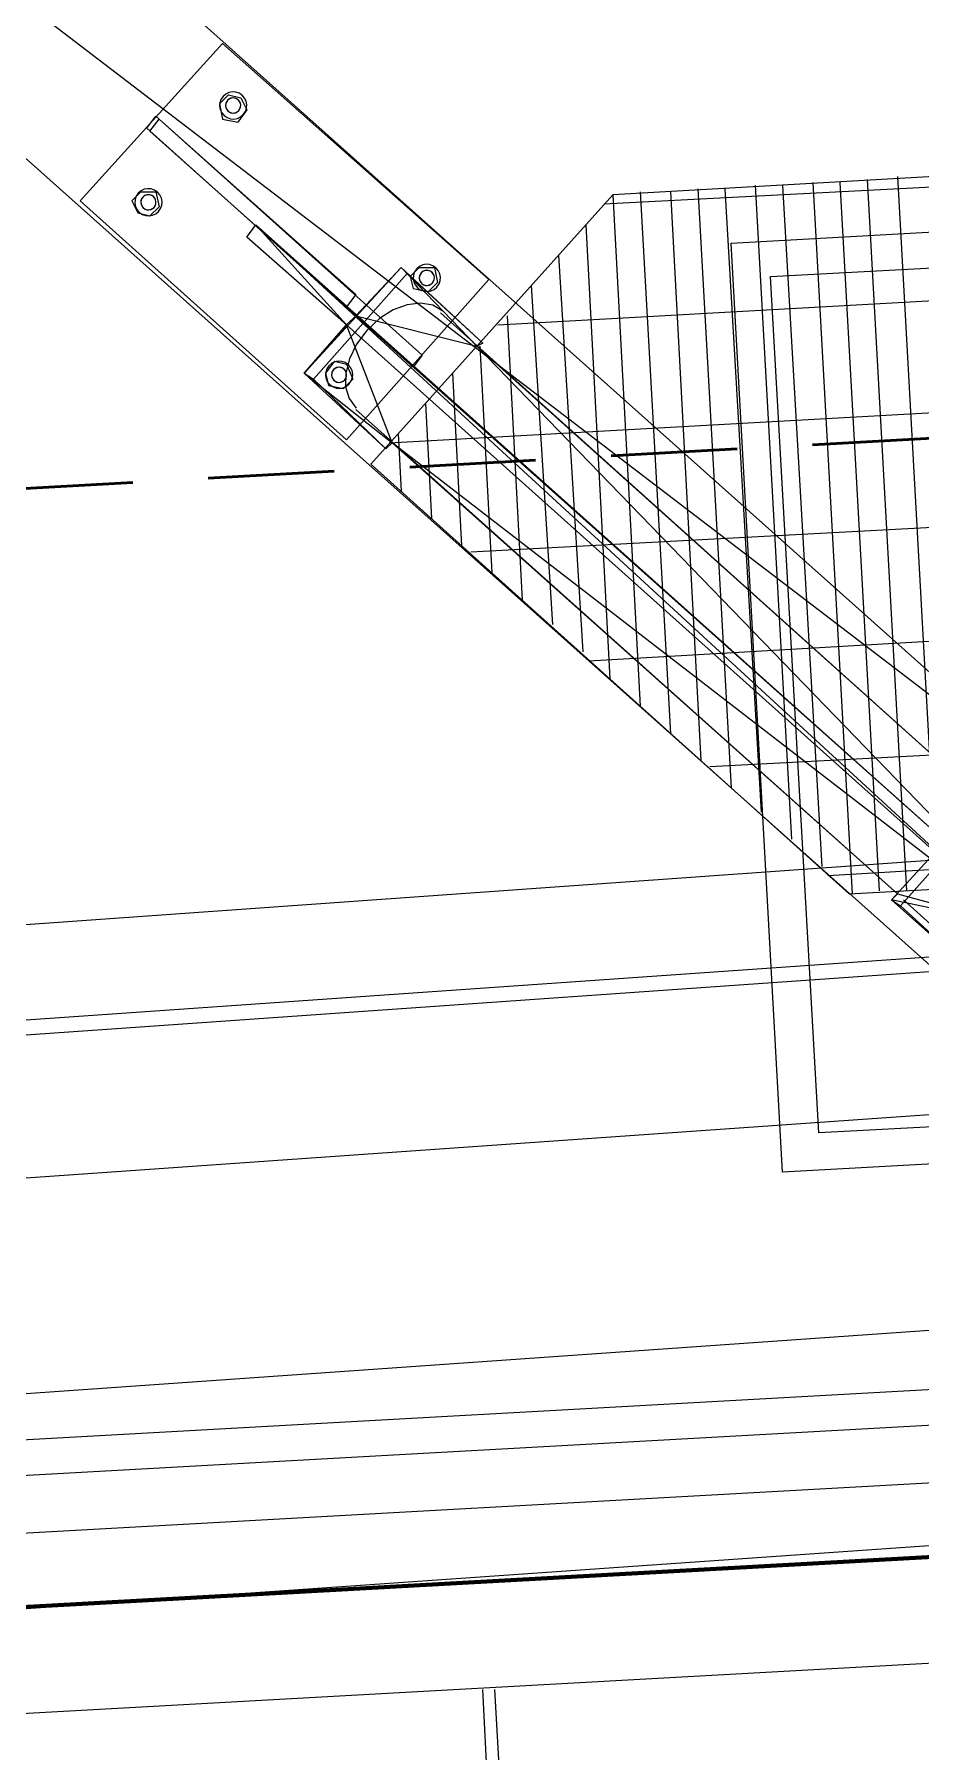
# Paper-space layout '01 Roof Support Layout' of a CAD drawing. Header units: millimetres. Extents: x 5 to 415, y 5 to 292.
# Drawn here: x 225.67 to 243.24, y 56.21 to 90.26 of the extents above; entities that cross this region are included whole.
import ezdxf

# ---------------------------------------------------------------- set-up
doc = ezdxf.new("R2010")
doc.units = ezdxf.units.MM
doc.linetypes.add('DASHED_REVIEW', pattern=[4, 2.5, -1.5])
for name, color, linetype in [('EMBEDDED_BEAMS', 7, 'Continuous'), ('EXISTING', 7, 'Continuous'), ('LOAD_BEARING_WALLS', 7, 'Continuous')]:
    doc.layers.add(name, color=color, linetype=linetype)

# ---------------------------------------------------------------- blocks, each defined once
blk = doc.blocks.new('SHEET_01')
at = {"layer": 'EMBEDDED_BEAMS', "color": 7, "linetype": 'DASHED_REVIEW', "lineweight": 50}
blk.add_line((89.33, 73.73), (266.21, 83.51), dxfattribs=at)
at = {"layer": 'EXISTING', "color": 254, "linetype": 'Continuous', "lineweight": 13}
for p, q in [((207.62, 109.58), (246.92, 74.48)), ((246.92, 74.48), (207.62, 109.58)), ((246.92, 74.48), (201.5, 109.22)), ((201.5, 109.22), (247.28, 68.36)), ((226.58, 86.96), (229.4, 90.08)), ((229.4, 90.08), (234.68, 85.4)), ((229.52, 89.06), (229.34, 88.88)), ((229.345, 88.904), (229.34, 88.835)), ((229.34, 88.88), (229.4, 88.58)), ((229.368, 88.97), (229.345, 88.904)), ((229.409, 89.03), (229.368, 88.97)), ((229.464, 89.077), (229.409, 89.03)), ((229.466, 88.893), (229.46, 88.856)), ((229.463, 88.88), (229.46, 88.842)), ((229.476, 88.917), (229.463, 88.88)), ((229.527, 89.107), (229.464, 89.077)), ((229.482, 88.928), (229.466, 88.893)), ((229.498, 88.95), (229.476, 88.917)), ((229.507, 88.959), (229.482, 88.928)), ((229.529, 88.976), (229.498, 88.95)), ((229.539, 88.982), (229.507, 88.959)), ((229.52, 89.06), (229.76, 89)), ((229.595, 89.12), (229.527, 89.107)), ((229.564, 88.993), (229.529, 88.976)), ((229.577, 88.996), (229.539, 88.982)), ((229.602, 89), (229.564, 88.993)), ((229.616, 89), (229.577, 88.996)), ((229.664, 89.115), (229.595, 89.12)), ((229.64, 88.997), (229.602, 89)), ((229.653, 88.994), (229.616, 89)), ((229.677, 88.984), (229.64, 88.997)), ((229.688, 88.978), (229.653, 88.994)), ((229.73, 89.092), (229.664, 89.115)), ((229.71, 88.962), (229.677, 88.984)), ((229.719, 88.953), (229.688, 88.978)), ((229.736, 88.931), (229.71, 88.962)), ((229.742, 88.921), (229.719, 88.953)), ((229.79, 89.051), (229.73, 89.092)), ((229.753, 88.896), (229.736, 88.931)), ((229.76, 88.858), (229.753, 88.896)), ((229.76, 89), (229.88, 88.76)), ((229.837, 88.996), (229.79, 89.051)), ((229.867, 88.933), (229.837, 88.996)), ((229.88, 88.865), (229.867, 88.933)), ((227.9, 88.4), (228.08, 88.64)), ((227.96, 88.34), (228.14, 88.58)), ((228.08, 88.64), (233.36, 83.9)), ((228.14, 88.58), (232.04, 85.1)), ((229.34, 88.835), (229.353, 88.767)), ((229.353, 88.767), (229.383, 88.704)), ((229.383, 88.704), (229.43, 88.649)), ((229.4, 88.58), (229.7, 88.52)), ((229.43, 88.649), (229.49, 88.608)), ((229.46, 88.856), (229.464, 88.817)), ((229.46, 88.842), (229.467, 88.804)), ((229.464, 88.817), (229.478, 88.779)), ((229.467, 88.804), (229.484, 88.769)), ((229.478, 88.779), (229.501, 88.747)), ((229.484, 88.769), (229.51, 88.738)), ((229.49, 88.608), (229.556, 88.585)), ((229.501, 88.747), (229.532, 88.722)), ((229.51, 88.738), (229.543, 88.716)), ((229.532, 88.722), (229.567, 88.706)), ((229.543, 88.716), (229.58, 88.703)), ((229.556, 88.585), (229.625, 88.58)), ((229.567, 88.706), (229.604, 88.7)), ((229.58, 88.703), (229.618, 88.7)), ((229.604, 88.7), (229.643, 88.704)), ((229.618, 88.7), (229.656, 88.707)), ((229.625, 88.58), (229.693, 88.593)), ((229.643, 88.704), (229.681, 88.718)), ((229.656, 88.707), (229.691, 88.724)), ((229.691, 88.724), (229.722, 88.75)), ((229.693, 88.593), (229.756, 88.623)), ((229.88, 88.76), (229.7, 88.52)), ((229.722, 88.75), (229.744, 88.783)), ((229.744, 88.783), (229.757, 88.82)), ((229.756, 88.623), (229.811, 88.67)), ((229.757, 88.82), (229.76, 88.858)), ((229.811, 88.67), (229.852, 88.73)), ((229.852, 88.73), (229.875, 88.796)), ((229.875, 88.796), (229.88, 88.865)), ((233.18, 83.66), (227.9, 88.4)), ((231.86, 84.86), (227.96, 88.34)), ((250.82, 87.86), (237.14, 87.08)), ((236.96, 86.9), (250.82, 87.62)), ((227.847, 87.187), (227.784, 87.157)), ((227.915, 87.2), (227.847, 87.187)), ((227.984, 87.195), (227.915, 87.2)), ((228.05, 87.172), (227.984, 87.195)), ((228.11, 87.131), (228.05, 87.172)), ((238.82, 87.2), (239.48, 75.32)), ((239.36, 87.2), (240.08, 74.84)), ((239.96, 87.26), (240.68, 74.3)), ((240.5, 87.26), (241.28, 73.76)), ((241.1, 87.32), (241.88, 73.22)), ((241.64, 87.32), (242.42, 73.28)), ((242.18, 87.38), (242.96, 73.28)), ((242.78, 87.44), (243.56, 73.34)), ((231.86, 82.22), (226.58, 86.96)), ((227.78, 87.14), (227.6, 86.96)), ((227.6, 86.96), (227.72, 86.72)), ((227.665, 86.984), (227.66, 86.915)), ((227.66, 86.915), (227.673, 86.847)), ((227.688, 87.05), (227.665, 86.984)), ((227.673, 86.847), (227.703, 86.784)), ((227.729, 87.11), (227.688, 87.05)), ((227.784, 87.157), (227.729, 87.11)), ((227.78, 87.14), (228.08, 87.14)), ((227.786, 86.973), (227.78, 86.936)), ((227.783, 86.96), (227.78, 86.922)), ((227.78, 86.936), (227.784, 86.897)), ((227.78, 86.922), (227.787, 86.884)), ((227.796, 86.997), (227.783, 86.96)), ((227.784, 86.897), (227.798, 86.859)), ((227.802, 87.008), (227.786, 86.973)), ((227.787, 86.884), (227.804, 86.849)), ((227.818, 87.03), (227.796, 86.997)), ((227.798, 86.859), (227.821, 86.827)), ((227.827, 87.039), (227.802, 87.008)), ((227.804, 86.849), (227.83, 86.818)), ((227.849, 87.056), (227.818, 87.03)), ((227.859, 87.062), (227.827, 87.039)), ((227.884, 87.073), (227.849, 87.056)), ((227.897, 87.076), (227.859, 87.062)), ((227.922, 87.08), (227.884, 87.073)), ((227.936, 87.08), (227.897, 87.076)), ((227.96, 87.077), (227.922, 87.08)), ((227.973, 87.074), (227.936, 87.08)), ((227.997, 87.064), (227.96, 87.077)), ((228.14, 86.84), (227.96, 86.66)), ((228.008, 87.058), (227.973, 87.074)), ((228.03, 87.042), (227.997, 87.064)), ((228.039, 87.033), (228.008, 87.058)), ((228.011, 86.804), (228.042, 86.83)), ((228.056, 87.011), (228.03, 87.042)), ((228.062, 87.001), (228.039, 87.033)), ((228.042, 86.83), (228.064, 86.863)), ((228.073, 86.976), (228.056, 87.011)), ((228.064, 86.863), (228.077, 86.9)), ((228.08, 86.938), (228.073, 86.976)), ((228.077, 86.9), (228.08, 86.938)), ((228.08, 87.14), (228.14, 86.84)), ((228.157, 87.076), (228.11, 87.131)), ((228.187, 87.013), (228.157, 87.076)), ((228.172, 86.81), (228.195, 86.876)), ((228.2, 86.945), (228.187, 87.013)), ((228.195, 86.876), (228.2, 86.945)), ((237.14, 87.08), (232.34, 81.74)), ((237.14, 87.08), (237.68, 76.94)), ((237.68, 87.14), (238.28, 76.4)), ((238.28, 87.14), (238.88, 75.86)), ((239.48, 86.12), (257.9, 87.14)), ((227.703, 86.784), (227.75, 86.729)), ((227.72, 86.72), (227.96, 86.66)), ((227.75, 86.729), (227.81, 86.688)), ((227.81, 86.688), (227.876, 86.665)), ((227.821, 86.827), (227.852, 86.802)), ((227.83, 86.818), (227.863, 86.796)), ((227.852, 86.802), (227.887, 86.786)), ((227.863, 86.796), (227.9, 86.783)), ((227.876, 86.665), (227.945, 86.66)), ((227.887, 86.786), (227.924, 86.78)), ((227.9, 86.783), (227.938, 86.78)), ((227.924, 86.78), (227.963, 86.784)), ((227.938, 86.78), (227.976, 86.787)), ((227.945, 86.66), (228.013, 86.673)), ((227.963, 86.784), (228.001, 86.798)), ((227.976, 86.787), (228.011, 86.804)), ((228.013, 86.673), (228.076, 86.703)), ((228.076, 86.703), (228.131, 86.75)), ((228.131, 86.75), (228.172, 86.81)), ((229.88, 86.24), (230.06, 86.48)), ((231.86, 84.5), (229.88, 86.24)), ((245.36, 72.8), (230.06, 86.48)), ((245.18, 72.56), (230.06, 86.48)), ((230.06, 86.48), (231.86, 84.5)), ((230.06, 86.48), (245.36, 72.8)), ((230.06, 86.48), (232.04, 84.68)), ((236.6, 86.48), (237.08, 77.48)), ((240.26, 85.46), (257.24, 86.36)), ((236.06, 85.88), (236.54, 78.02)), ((240.5, 67.7), (239.48, 86.12)), ((232.94, 85.64), (231.02, 83.54)), ((231.2, 83.42), (233.06, 85.52)), ((232.94, 85.64), (232.04, 84.68)), ((232.04, 84.68), (232.94, 85.64)), ((234.44, 84.08), (232.94, 85.64)), ((232.94, 85.64), (234.56, 84.14)), ((233.06, 85.52), (232.94, 85.64)), ((233.06, 85.52), (234.56, 84.14)), ((233.3, 85.64), (233.12, 85.46)), ((233.185, 85.484), (233.18, 85.415)), ((233.208, 85.55), (233.185, 85.484)), ((233.249, 85.61), (233.208, 85.55)), ((233.304, 85.657), (233.249, 85.61)), ((233.3, 85.64), (233.6, 85.64)), ((233.306, 85.473), (233.3, 85.436)), ((233.316, 85.497), (233.303, 85.46)), ((233.367, 85.687), (233.304, 85.657)), ((233.322, 85.508), (233.306, 85.473)), ((233.338, 85.53), (233.316, 85.497)), ((233.347, 85.539), (233.322, 85.508)), ((233.369, 85.556), (233.338, 85.53)), ((233.379, 85.562), (233.347, 85.539)), ((233.435, 85.7), (233.367, 85.687)), ((233.404, 85.573), (233.369, 85.556)), ((233.417, 85.576), (233.379, 85.562)), ((233.442, 85.58), (233.404, 85.573)), ((233.456, 85.58), (233.417, 85.576)), ((233.504, 85.695), (233.435, 85.7)), ((233.48, 85.577), (233.442, 85.58)), ((233.493, 85.574), (233.456, 85.58)), ((233.517, 85.564), (233.48, 85.577)), ((233.528, 85.558), (233.493, 85.574)), ((233.57, 85.672), (233.504, 85.695)), ((233.55, 85.542), (233.517, 85.564)), ((233.559, 85.533), (233.528, 85.558)), ((233.576, 85.511), (233.55, 85.542)), ((233.582, 85.501), (233.559, 85.533)), ((233.63, 85.631), (233.57, 85.672)), ((233.593, 85.476), (233.576, 85.511)), ((233.6, 85.438), (233.593, 85.476)), ((233.6, 85.64), (233.66, 85.34)), ((233.677, 85.576), (233.63, 85.631)), ((233.707, 85.513), (233.677, 85.576)), ((233.72, 85.445), (233.707, 85.513)), ((234.68, 85.4), (231.86, 82.22)), ((233.12, 85.46), (233.18, 85.22)), ((233.18, 85.415), (233.193, 85.347)), ((233.18, 85.22), (233.48, 85.16)), ((233.193, 85.347), (233.223, 85.284)), ((233.223, 85.284), (233.27, 85.229)), ((233.27, 85.229), (233.33, 85.188)), ((233.303, 85.46), (233.3, 85.422)), ((233.3, 85.436), (233.304, 85.397)), ((233.3, 85.422), (233.307, 85.384)), ((233.304, 85.397), (233.318, 85.359)), ((233.307, 85.384), (233.324, 85.349)), ((233.318, 85.359), (233.341, 85.327)), ((233.324, 85.349), (233.35, 85.318)), ((233.33, 85.188), (233.396, 85.165)), ((233.341, 85.327), (233.372, 85.302)), ((233.35, 85.318), (233.383, 85.296)), ((233.372, 85.302), (233.407, 85.286)), ((233.383, 85.296), (233.42, 85.283)), ((233.396, 85.165), (233.465, 85.16)), ((233.407, 85.286), (233.444, 85.28)), ((233.42, 85.283), (233.458, 85.28)), ((233.444, 85.28), (233.483, 85.284)), ((233.458, 85.28), (233.496, 85.287)), ((233.465, 85.16), (233.533, 85.173)), ((233.66, 85.34), (233.48, 85.16)), ((233.483, 85.284), (233.521, 85.298)), ((233.496, 85.287), (233.531, 85.304)), ((233.531, 85.304), (233.562, 85.33)), ((233.533, 85.173), (233.596, 85.203)), ((233.562, 85.33), (233.584, 85.363)), ((233.584, 85.363), (233.597, 85.4)), ((233.596, 85.203), (233.651, 85.25)), ((233.597, 85.4), (233.6, 85.438)), ((233.651, 85.25), (233.692, 85.31)), ((233.692, 85.31), (233.715, 85.376)), ((233.715, 85.376), (233.72, 85.445)), ((234.86, 84.5), (250.94, 85.4)), ((235.52, 85.28), (235.94, 78.56)), ((241.22, 68.48), (240.26, 85.46)), ((232.04, 85.1), (231.86, 84.86)), ((232.784, 84.796), (232.514, 84.625)), ((233.06, 84.9), (232.784, 84.796)), ((233.326, 84.933), (233.06, 84.9)), ((233.567, 84.891), (233.326, 84.933)), ((233.77, 84.771), (233.567, 84.891)), ((231.86, 84.5), (231.02, 83.54)), ((231.02, 83.54), (231.86, 84.5)), ((232.04, 84.68), (231.86, 84.5)), ((231.86, 84.5), (245.18, 72.56)), ((232.76, 82.16), (231.86, 84.5)), ((232.04, 84.68), (234.44, 84.08)), ((245.36, 72.8), (232.04, 84.68)), ((232.514, 84.625), (232.262, 84.39)), ((244.46, 75.08), (233.72, 84.74)), ((235.04, 84.68), (235.34, 79.04)), ((232.056, 84.114), (231.916, 83.826)), ((232.262, 84.39), (232.056, 84.114)), ((234.56, 84.14), (234.44, 84.08)), ((231.62, 83.78), (231.44, 83.54)), ((231.627, 83.767), (231.564, 83.737)), ((231.62, 83.78), (231.86, 83.72)), ((231.695, 83.78), (231.627, 83.767)), ((231.764, 83.775), (231.695, 83.78)), ((231.83, 83.752), (231.764, 83.775)), ((231.916, 83.826), (231.843, 83.541)), ((233.36, 83.9), (233.18, 83.66)), ((234.44, 84.08), (245.36, 72.8)), ((244.46, 75.08), (234.44, 84.08)), ((234.44, 84.08), (244.46, 75.08)), ((234.5, 84.08), (234.74, 79.58)), ((232.64, 82.04), (231.02, 83.54)), ((231.02, 83.54), (232.76, 82.16)), ((231.02, 83.54), (231.2, 83.42)), ((231.445, 83.564), (231.44, 83.495)), ((231.44, 83.54), (231.5, 83.3)), ((231.44, 83.495), (231.453, 83.427)), ((231.468, 83.63), (231.445, 83.564)), ((231.453, 83.427), (231.483, 83.364)), ((231.509, 83.69), (231.468, 83.63)), ((231.564, 83.737), (231.509, 83.69)), ((231.566, 83.553), (231.56, 83.516)), ((231.563, 83.54), (231.56, 83.502)), ((231.56, 83.516), (231.564, 83.477)), ((231.56, 83.502), (231.567, 83.464)), ((231.576, 83.577), (231.563, 83.54)), ((231.564, 83.477), (231.578, 83.439)), ((231.582, 83.588), (231.566, 83.553)), ((231.567, 83.464), (231.584, 83.429)), ((231.598, 83.61), (231.576, 83.577)), ((231.578, 83.439), (231.601, 83.407)), ((231.607, 83.619), (231.582, 83.588)), ((231.584, 83.429), (231.61, 83.398)), ((231.629, 83.636), (231.598, 83.61)), ((231.639, 83.642), (231.607, 83.619)), ((231.664, 83.653), (231.629, 83.636)), ((231.677, 83.656), (231.639, 83.642)), ((231.702, 83.66), (231.664, 83.653)), ((231.716, 83.66), (231.677, 83.656)), ((231.74, 83.657), (231.702, 83.66)), ((231.753, 83.654), (231.716, 83.66)), ((231.777, 83.644), (231.74, 83.657)), ((231.788, 83.638), (231.753, 83.654)), ((231.81, 83.622), (231.777, 83.644)), ((231.819, 83.613), (231.788, 83.638)), ((231.836, 83.591), (231.81, 83.622)), ((231.842, 83.581), (231.819, 83.613)), ((231.822, 83.41), (231.844, 83.443)), ((231.89, 83.711), (231.83, 83.752)), ((231.853, 83.556), (231.836, 83.591)), ((231.843, 83.541), (231.84, 83.273)), ((231.844, 83.443), (231.857, 83.48)), ((231.86, 83.518), (231.853, 83.556)), ((231.857, 83.48), (231.86, 83.518)), ((231.86, 83.72), (231.98, 83.42)), ((231.937, 83.656), (231.89, 83.711)), ((231.967, 83.593), (231.937, 83.656)), ((231.952, 83.39), (231.975, 83.456)), ((231.98, 83.525), (231.967, 83.593)), ((231.975, 83.456), (231.98, 83.525)), ((233.96, 83.54), (234.14, 80.12)), ((232.64, 82.04), (231.2, 83.42)), ((231.483, 83.364), (231.53, 83.309)), ((231.5, 83.3), (231.8, 83.24)), ((231.53, 83.309), (231.59, 83.268)), ((231.59, 83.268), (231.656, 83.245)), ((231.601, 83.407), (231.632, 83.382)), ((231.61, 83.398), (231.643, 83.376)), ((231.632, 83.382), (231.667, 83.366)), ((231.643, 83.376), (231.68, 83.363)), ((231.656, 83.245), (231.725, 83.24)), ((231.667, 83.366), (231.704, 83.36)), ((231.68, 83.363), (231.718, 83.36)), ((231.704, 83.36), (231.743, 83.364)), ((231.718, 83.36), (231.756, 83.367)), ((231.725, 83.24), (231.793, 83.253)), ((231.743, 83.364), (231.781, 83.378)), ((231.756, 83.367), (231.791, 83.384)), ((231.791, 83.384), (231.822, 83.41)), ((231.793, 83.253), (231.856, 83.283)), ((231.98, 83.42), (231.8, 83.24)), ((231.84, 83.273), (231.908, 83.037)), ((231.856, 83.283), (231.911, 83.33)), ((231.911, 83.33), (231.952, 83.39)), ((232.7, 82.16), (251.06, 83.18)), ((231.908, 83.037), (232.05, 82.849)), ((242.78, 73.22), (232.04, 82.82)), ((233.42, 82.94), (233.54, 80.66)), ((232.76, 82.16), (232.64, 82.04)), ((245.18, 72.56), (232.76, 82.16)), ((232.76, 82.16), (242.78, 73.22)), ((242.78, 73.22), (232.76, 82.16)), ((232.88, 82.34), (232.94, 81.2)), ((232.34, 81.74), (232.34, 81.74)), ((232.34, 81.74), (241.82, 73.22)), ((234.32, 80), (251.18, 80.9)), ((236.66, 77.84), (251.3, 78.68)), ((239.06, 75.74), (251.42, 76.4)), ((244.58, 75.2), (242.66, 73.1)), ((242.84, 72.98), (244.7, 75.08)), ((255.2, 74.72), (90.08, 62.96)), ((241.4, 73.58), (251.54, 74.18)), ((241.82, 73.22), (251.6, 73.76)), ((242.66, 73.1), (242.78, 73.22)), ((242.78, 73.22), (245.18, 72.56)), ((84.68, 60.56), (262.88, 73.04)), ((259.7, 73.1), (87.8, 61.1)), ((245.18, 72.56), (242.66, 73.1)), ((242.66, 73.1), (244.28, 71.66)), ((244.28, 71.66), (242.66, 73.1)), ((242.66, 73.1), (242.84, 72.98)), ((244.28, 71.66), (242.84, 72.98)), ((243.5, 72.56), (242.9, 73.1)), ((84.92, 57.74), (263.06, 70.22)), ((258.2, 69.38), (241.22, 68.48)), ((258.92, 68.72), (240.5, 67.7)), ((259.1, 65.66), (80.96, 53.18)), ((263.96, 64.52), (93.62, 55.1)), ((264.68, 63.86), (92.96, 54.32)), ((265.88, 62.78), (91.88, 53.12)), ((77, 48.68), (272.12, 62.3)), ((267.38, 61.4), (90.56, 51.62)), ((269.66, 59.42), (88.52, 49.34)), ((235.22, 44.72), (234.56, 57.44)), ((235.52, 44.72), (234.8, 57.44))]:
    blk.add_line(p, q, dxfattribs=at)
at = {"layer": 'LOAD_BEARING_WALLS', "color": 7, "linetype": 'Continuous', "lineweight": 70}
blk.add_line((267.44, 61.4), (90.56, 51.62), dxfattribs=at)

psp = doc.layouts.new('01 Roof Support Layout')

# ---------------------------------------------------------------- block references
psp.add_blockref('SHEET_01', (0, 0))

doc.saveas('drawing.dxf')
